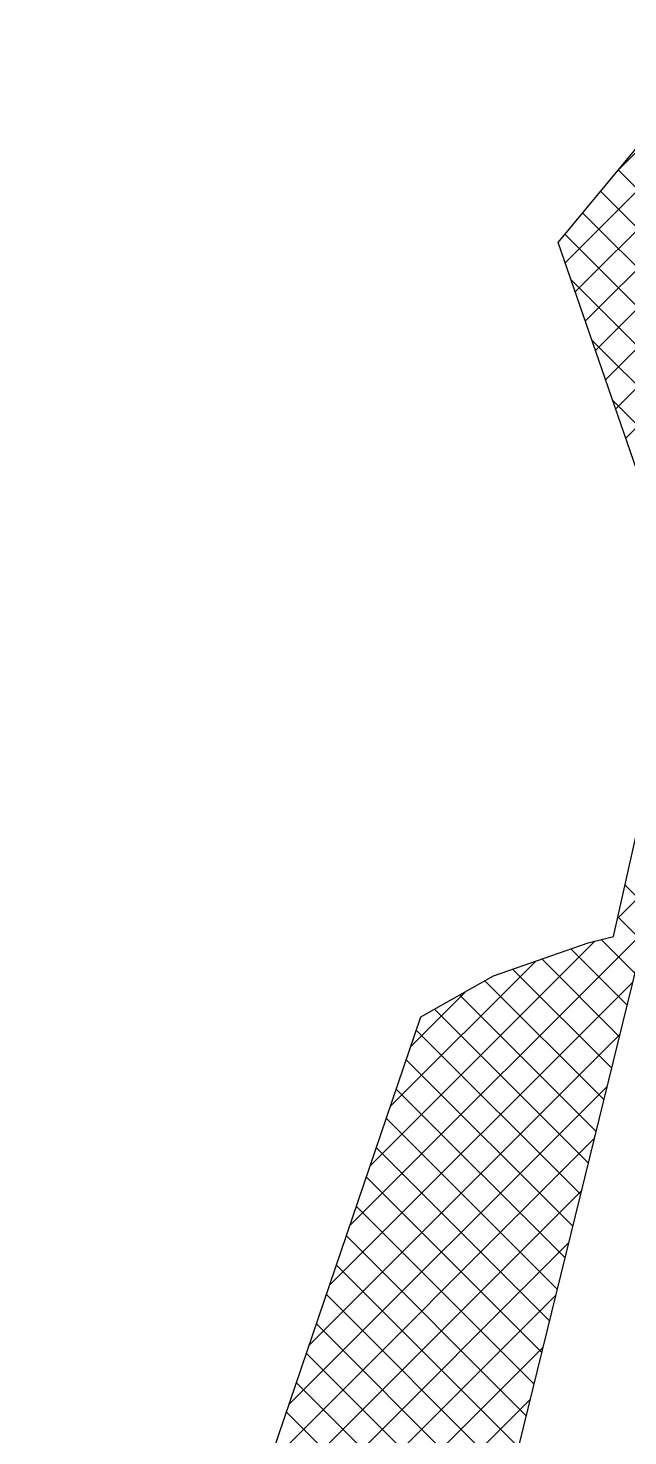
# Model space of a CAD drawing. Header units: metres. Extents: x 267365 to 277461, y 2088854 to 2108025.
# Drawn here: x 272452 to 272726, y 2095998 to 2096640 of the extents above; entities that cross this region are included whole.
import ezdxf

# ---------------------------------------------------------------- set-up
doc = ezdxf.new("R2010")
doc.units = ezdxf.units.M
doc.layers.add('PORT', color=5, linetype='Continuous')

msp = doc.modelspace()

# ---------------------------------------------------------------- linework, layer by layer
at = {"layer": 'PORT'}
for p, q in [((272693.83, 2096542.47), (272774.91, 2096640.23)), ((272752.13, 2096373.44), (272693.83, 2096542.47)), ((272719.04, 2096225.68), (272752.13, 2096373.44)), ((272707.53, 2096222.8), (272719.04, 2096225.68)), ((272664.34, 2096207.69), (272707.53, 2096222.8)), ((272729.77, 2096212.77), (272542.03, 2095449.66)), ((272631.23, 2096188.99), (272664.34, 2096207.69)), ((272563.66, 2095990.23), (272631.23, 2096188.99))]:
    msp.add_line(p, q, dxfattribs=at)
at = {"layer": 'PORT', "linetype": 'Continuous'}
for p, q in [((272720.37, 2096574.47), (272784.06, 2096638.16)), ((272697.04, 2096533.18), (272798.72, 2096634.85)), ((272701.65, 2096519.82), (272813.37, 2096631.55)), ((272706.25, 2096506.47), (272828.02, 2096628.24)), ((272710.86, 2096493.11), (272842.67, 2096624.93)), ((272715.46, 2096479.76), (272857.32, 2096621.62)), ((272720.07, 2096466.4), (272871.98, 2096618.31)), ((272724.68, 2096453.05), (272886.63, 2096615)), ((272598.85, 2096093.74), (273077.1, 2096571.99)), ((272720.84, 2096233.68), (273062.45, 2096575.3)), ((272982.49, 2096314.4), (272721.3, 2096575.59)), ((272978.93, 2096300.01), (272713.16, 2096565.77)), ((272975.36, 2096285.62), (272705.02, 2096555.95)), ((272971.79, 2096271.23), (272696.88, 2096546.14)), ((272968.22, 2096256.83), (272699.76, 2096525.29)), ((272964.65, 2096242.44), (272709.22, 2096497.88)), ((272961.08, 2096228.05), (272718.67, 2096470.46)), ((272766.36, 2096207.24), (272724.33, 2096249.28)), ((272742.22, 2096213.43), (272721.04, 2096234.6)), ((272728.81, 2096208.88), (272713.41, 2096224.27)), ((272608.1, 2096120.95), (272710.76, 2096223.61)), ((272725.26, 2096194.46), (272699.67, 2096220.05)), ((272617.35, 2096148.16), (272683.63, 2096214.44)), ((272721.72, 2096180.05), (272686.37, 2096215.4)), ((272714.62, 2096151.22), (272660.38, 2096205.46)), ((272718.17, 2096165.63), (272673.06, 2096210.74)), ((272589.6, 2096066.53), (272727.78, 2096204.71)), ((272626.6, 2096175.37), (272651.89, 2096200.66)), ((272711.08, 2096136.8), (272648.91, 2096198.97)), ((272707.53, 2096122.39), (272637.43, 2096192.49)), ((272580.35, 2096039.32), (272721.92, 2096180.89)), ((272703.98, 2096107.97), (272629.14, 2096182.82)), ((272700.44, 2096093.56), (272624.58, 2096169.42)), ((272571.1, 2096012.11), (272716.06, 2096157.07)), ((272696.89, 2096079.15), (272620.02, 2096156.01)), ((272693.35, 2096064.73), (272615.47, 2096142.61)), ((272482.5, 2095905.55), (272710.2, 2096133.25)), ((272689.8, 2096050.32), (272610.91, 2096129.21)), ((272686.25, 2096035.9), (272606.35, 2096115.8)), ((272476.41, 2095881.5), (272704.34, 2096109.43)), ((272682.71, 2096021.49), (272601.8, 2096102.4)), ((272470.33, 2095857.45), (272698.48, 2096085.61)), ((272679.16, 2096007.07), (272597.24, 2096089)), ((272675.62, 2095992.66), (272592.68, 2096075.59)), ((272464.24, 2095833.4), (272692.62, 2096061.78)), ((272672.07, 2095978.25), (272588.13, 2096062.19)), ((272668.52, 2095963.83), (272583.57, 2096048.78)), ((272458.15, 2095809.35), (272686.76, 2096037.96)), ((272664.98, 2095949.42), (272579.01, 2096035.38)), ((272661.43, 2095935), (272574.46, 2096021.98)), ((272452.06, 2095785.31), (272680.9, 2096014.14)), ((272657.88, 2095920.59), (272569.9, 2096008.57))]:
    msp.add_line(p, q, dxfattribs=at)

doc.saveas('drawing.dxf')
